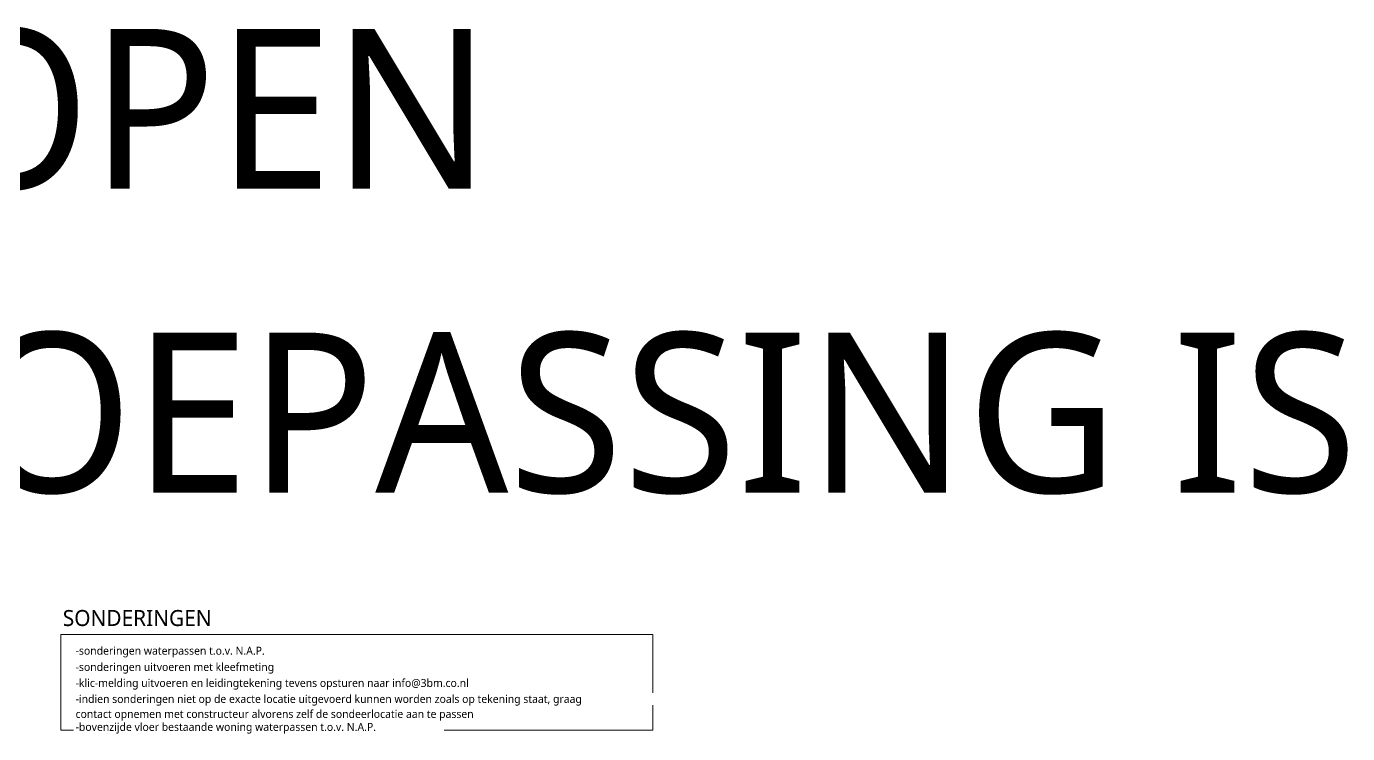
# Model space of a CAD drawing. Header units: millimetres. Extents: x 3415 to 42718, y 1442 to 14886.
# Drawn here: x 34462 to 42718, y 10464 to 14886 of the extents above; entities that cross this region are included whole.
import ezdxf

# ---------------------------------------------------------------- set-up
doc = ezdxf.new("R2010")
doc.units = ezdxf.units.MM
doc.layers.add('A-ANNO-NOTE', color=131, linetype='Continuous', lineweight=18)
doc.layers.add('G-ANNO-TEXT', color=231, linetype='Continuous', lineweight=13)
doc.styles.add('Segoe UI', font='segoeui.ttf', dxfattribs={"height": 100})
doc.styles.add('Segoe UI_1', font='segoeui.ttf', dxfattribs={"height": 50})
doc.styles.add('Segoe UI_7', font='segoeui.ttf', dxfattribs={"height": 1000})

# ---------------------------------------------------------------- blocks, each defined once
blk = doc.blocks.new('NLRS_28_GA_renvooi - 7 SONDERINGEN-4098961-M_28_01_constructierenvooi')
at = {"layer": 'A-ANNO-NOTE'}
for p, q in [((34677.2, 11084.4), (38377.2, 11084.4)), ((34677.2, 10484.4), (34677.2, 11084.4)), ((38377.2, 11084.4), (38377.2, 10484.4)), ((38377.2, 10484.4), (34677.2, 10484.4))]:
    blk.add_line(p, q, dxfattribs=at)
at = {"layer": 'A-ANNO-NOTE', "lineweight": 13, "insert": (34768.9, 11007.1), "char_height": 50, "width": 1428.607, "attachment_point": 1, "style": 'Segoe UI_1', "bg_fill": 3, "box_fill_scale": 1.25, "bg_fill_color": 9, "bg_fill_true_color": 13158600, "bg_fill_transparency": 0}
blk.add_mtext('-sonderingen waterpassen t.o.v. N.A.P.', dxfattribs=at)
at = {"layer": 'A-ANNO-NOTE', "lineweight": 13, "attachment_point": 1, "bg_fill": 3, "box_fill_scale": 1.25, "bg_fill_color": 9, "bg_fill_true_color": 13158600, "bg_fill_transparency": 0}
for s, insert, char_height, width, style in [('SONDERINGEN', (34688.9, 11236.5), 100, 1188.101, 'Segoe UI'), ('-sonderingen uitvoeren met kleefmeting', (34768.9, 10905.5), 50, 1521.603, 'Segoe UI_1')]:
    blk.add_mtext(s, dxfattribs=dict(at, insert=insert, char_height=char_height, width=width, style=style))
at = {"layer": 'A-ANNO-NOTE', "lineweight": 13, "insert": (34768.9, 10805.5), "char_height": 50, "width": 3023.965, "attachment_point": 1, "style": 'Segoe UI_1', "bg_fill": 3, "box_fill_scale": 1.25, "bg_fill_color": 9, "bg_fill_true_color": 13158600, "bg_fill_transparency": 0}
blk.add_mtext('-klic-melding uitvoeren en leidingtekening tevens opsturen naar info@3bm.co.nl', dxfattribs=at)
at = {"layer": 'A-ANNO-NOTE', "lineweight": 13, "insert": (34768.9, 10705.5), "char_height": 50, "width": 3886.581, "attachment_point": 1, "style": 'Segoe UI_1', "bg_fill": 3, "box_fill_scale": 1.25, "bg_fill_color": 9, "bg_fill_true_color": 13158600, "bg_fill_transparency": 0}
blk.add_mtext('-indien sonderingen niet op de exacte locatie uitgevoerd kunnen worden zoals op tekening staat, graag', dxfattribs=at)
at = {"layer": 'A-ANNO-NOTE', "lineweight": 13, "insert": (34768.9, 10611.6), "char_height": 50, "width": 3039.999, "attachment_point": 1, "style": 'Segoe UI_1', "bg_fill": 3, "box_fill_scale": 1.25, "bg_fill_color": 9, "bg_fill_true_color": 13158600, "bg_fill_transparency": 0}
blk.add_mtext('contact opnemen met constructeur alvorens zelf de sondeerlocatie aan te passen', dxfattribs=at)
at = {"layer": 'A-ANNO-NOTE', "lineweight": 13, "insert": (34768.9, 10530.5), "char_height": 50, "width": 2289.619, "attachment_point": 1, "style": 'Segoe UI_1', "bg_fill": 3, "box_fill_scale": 1.25, "bg_fill_color": 9, "bg_fill_true_color": 13158600, "bg_fill_transparency": 0}
blk.add_mtext('-bovenzijde vloer bestaande woning waterpassen t.o.v. N.A.P.', dxfattribs=at)

msp = doc.modelspace()

# ---------------------------------------------------------------- block references
at = {"layer": 'A-ANNO-NOTE', "lineweight": 13}
msp.add_blockref('NLRS_28_GA_renvooi - 7 SONDERINGEN-4098961-M_28_01_constructierenvooi', (0, 0), dxfattribs=at)

# ---------------------------------------------------------------- texts
at = {"layer": 'G-ANNO-TEXT', "color": 7, "char_height": 1000, "attachment_point": 1, "style": 'Segoe UI_7'}
for s, insert, width in [('LET OP: REGEL VOOR REGEL NALOPEN', (13957, 14871), 29595.096), ('EN CONTROLEREN OF HET VAN TOEPASSING IS', (13957, 12971.3), 36829.524)]:
    msp.add_mtext(s, dxfattribs=dict(at, insert=insert, width=width))

doc.saveas('drawing.dxf')
